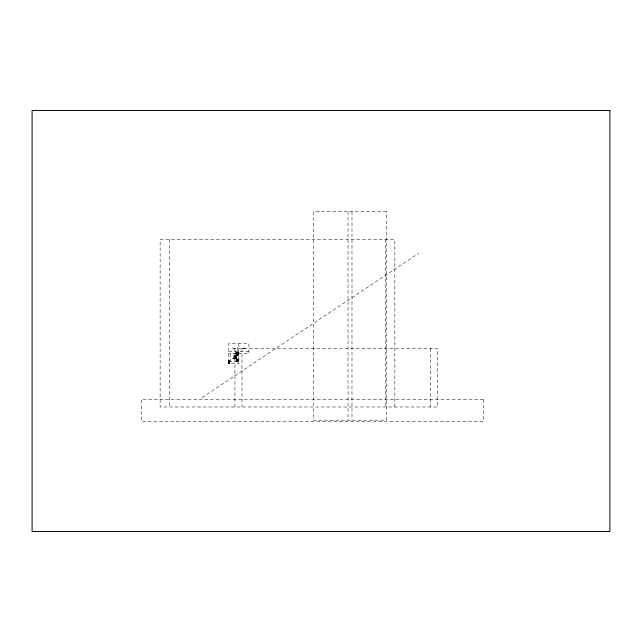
<?xml version="1.0" encoding="UTF-8"?>
<svg xmlns="http://www.w3.org/2000/svg" width="642" height="642" viewBox="0 0 642 642"><rect width="100%" height="100%" fill="white"/><g stroke="black" fill="none" stroke-linecap="round" stroke-linejoin="round"><path stroke-width="0.48" stroke-dasharray="3.21 2.41" d="M228.552 362.2L229.106 362.2L228.729 363.693L229.29 363.693C229.764 365.266 229.025 357.369 229.009 361.631C227.782 359.809 230.213 362.786 228.6 361.462C229.13 363.46 229.058 358.405 228.785 360.796C228.68 358.822 229.258 363.468 228.729 363.685C228.953 362.634 228.175 360.138 229.178 360.363M229.13 361.47L229.186 362.064L228.953 360.555M229.178 362.152L229.218 362.722L229.122 361.205C229.066 363.492 228.247 360.266 229.05 362.232C230.767 361.631 227.292 359.801 229.427 360.756M228.865 360.788C229.884 364.56 228.6 363.966 228.985 360.619M228.616 361.47L228.729 363.693L228.713 361.502M229.033 360.748L229.25 362.762L229.475 362.128M229.074 360.555L228.945 360.652M229.098 361.623L229.186 362.064L228.729 360.948L228.849 363.685L228.769 343.542L248.911 343.542L248.911 353.614L228.769 353.614M229.363 363.677L228.729 363.685L229.314 363.701L228.817 360.932M228.6 360.692L229.066 360.154M236.425 361.671L236.425 351.912L238.84 351.912L238.84 363.685L228.809 363.685C229.555 364.52 228.937 361.414 228.849 362.602L228.801 363.677L229.314 363.701L229.411 362.088M228.833 362.778C228.544 361.277 229.017 365.274 229.258 362.305M229.025 362.674L228.897 362.096L229.29 363.693M229.306 362.786L229.395 362.248M229.009 361.631L228.937 360.956L229.555 361.903L229.106 360.692L229.387 361.759M228.64 362.248L229.234 363.581M229.066 360.178L229.017 360.82M228.817 360.106L229.122 360.363L228.664 360.29M228.929 363.605L229.017 362.257M228.825 361.47L228.729 361.037M229.531 361.286L229.306 360.748L229.563 361.791L229.523 361.173M228.801 363.388L228.921 362.874M202.174 397.534L418.592 253.301M229.098 363.5L228.849 362.602M228.921 361.847L228.961 360.908L229.194 362.048M232.38 348.574L235.229 348.574M242.451 348.574L245.3 348.574M228.769 351.599L248.911 351.599M236.425 352.225L238.84 352.225M236.425 352.538L238.84 352.538M236.425 352.859L238.84 352.859M236.425 353.172L238.84 353.172M236.425 353.485L238.84 353.485M236.425 353.798L238.84 353.798M236.425 354.119L238.84 354.119M236.425 354.432L238.84 354.432M236.425 354.745L238.84 354.745M236.425 355.058L238.84 355.058M238.84 355.371L234.009 355.371L234.009 359.151L238.84 359.151M234.009 355.692L238.84 355.692M234.009 356.005L236.425 356.005M234.009 356.318L236.425 356.318M234.009 356.631L236.425 356.631M234.009 356.952L236.425 356.952M234.009 357.265L236.425 357.265M234.009 357.578L236.425 357.578M234.009 357.891L236.425 357.891M234.009 358.204L236.425 358.204M234.009 358.525L236.425 358.525M232.38 358.645L235.229 358.645M234.009 358.838L238.84 358.838M236.425 359.464L238.84 359.464M236.425 359.785L238.84 359.785M236.425 360.098L238.84 360.098M236.425 360.411L238.84 360.411M236.425 360.724L238.84 360.724M236.425 361.045L238.84 361.045M236.425 361.358L238.84 361.358M228.769 361.671L238.84 361.671M228.504 361.462L228.969 361.679M228.977 362.858L229.138 363.629M228.881 360.74L229.106 361.157M228.729 360.948L228.937 361.502M229.306 360.748L229.459 361.631M229.122 361.205L229.322 361.879M229.355 361.454L229.403 362.056M430.349 348.413L430.349 406.988M394.838 406.988L394.838 239.546L160.131 239.546L160.131 406.988L437.403 406.988L437.403 348.413L234.932 348.413L234.932 406.988M385.706 239.546L385.706 406.988M351.985 211.603L351.985 420.181M348.052 211.603L348.052 420.181M243.88 347.619L243.88 348.574M241.986 348.413L241.986 406.988M238.84 343.542L238.84 351.599M237.628 347.483L237.628 355.371M236.826 353.614L236.826 363.685M235.213 350.941L235.213 355.371M233.8 347.619L233.8 348.574M233.8 357.69L233.8 358.645M230.783 353.614L230.783 361.671M169.255 239.546L169.255 406.988M386.46 211.603L313.577 211.603L313.577 420.181L386.46 420.181L386.46 211.603M483.394 399.284L141.36 399.284L141.36 421.417L483.394 421.417L483.394 399.284"/><path stroke-width="0.96" d="M609.9 110.528L32.1 110.528L32.1 531.472L609.9 531.472L609.9 110.528"/></g></svg>
